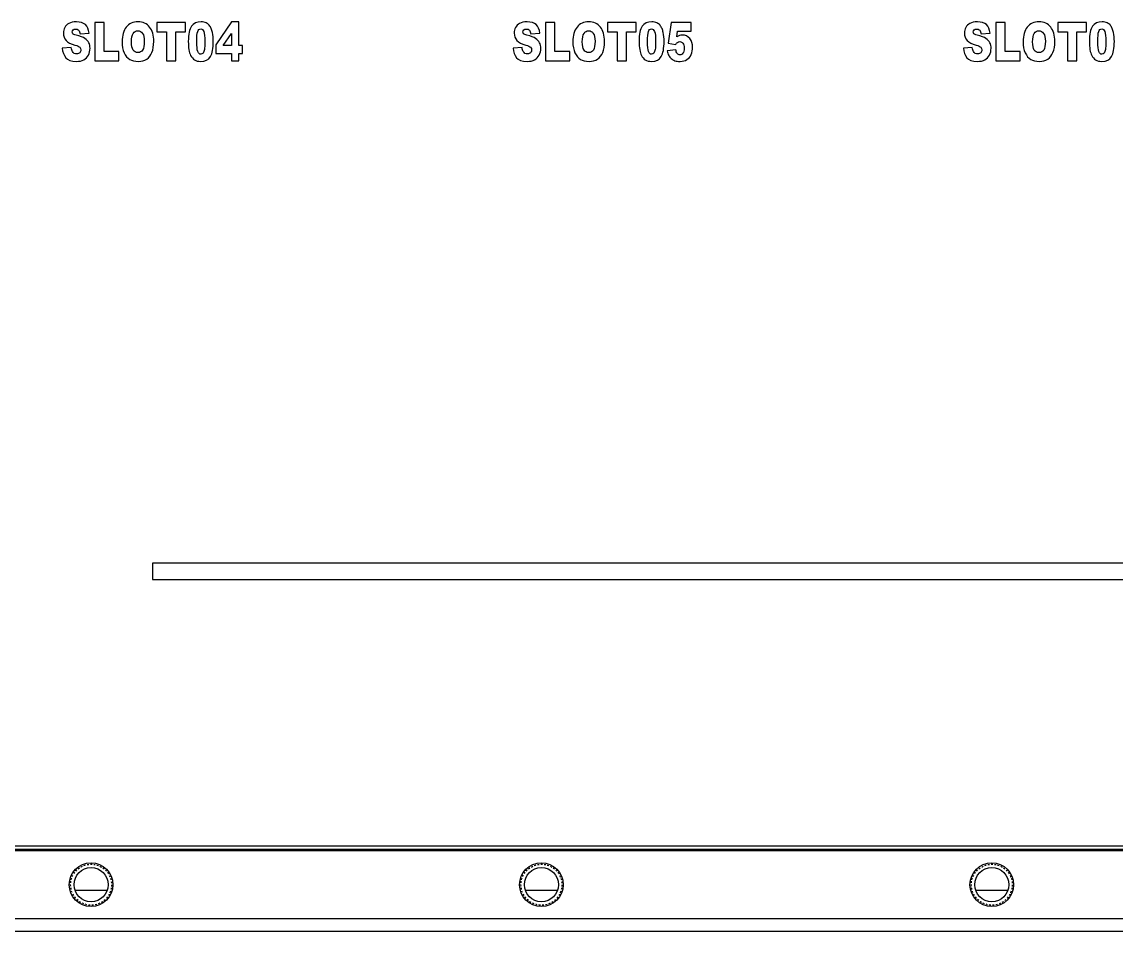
# Model space of a CAD drawing. Header units: inches. Extents: x 1 to 535, y 7 to 137.
# Drawn here: x 113.1 to 193.3, y 6.8 to 73.4 of the extents above; entities that cross this region are included whole.
import ezdxf

# ---------------------------------------------------------------- set-up
doc = ezdxf.new("R2010")
doc.units = ezdxf.units.IN
doc.header["$LTSCALE"] = 1.21
doc.header["$MEASUREMENT"] = 0
doc.linetypes.add('HIDDEN', pattern=[0.2, 0.1, -0.1])
for name, color, linetype in [('BSE72G_4_002DXF_CONTINUOUS_LINE', 7, 'CONTINUOUS'), ('BSEJ72G_4_001_DXF_HIDDEN_LINE', 7, 'CONTINUOUS'), ('BSEJ72G_4_00DXF_CONTINUOUS_LINE', 7, 'CONTINUOUS')]:
    doc.layers.add(name, color=color, linetype=linetype)

msp = doc.modelspace()

# ---------------------------------------------------------------- linework, layer by layer
at = {"layer": 'BSE72G_4_002DXF_CONTINUOUS_LINE', "color": 4, "linetype": 'Continuous'}
for p, q in [((118.476, 73.324), (118.476, 70.524)), ((119.169, 73.324), (118.476, 73.324)), ((119.169, 71.213), (119.169, 73.324)), ((123.013, 73.324), (123.013, 72.632)), ((125.117, 73.324), (123.013, 73.324)), ((125.117, 72.632), (125.117, 73.324)), ((128.486, 73.372), (127.352, 71.687)), ((129.029, 73.372), (128.486, 73.372)), ((129.029, 71.651), (129.029, 73.372)), ((151.505, 73.324), (151.505, 70.524)), ((152.197, 73.324), (151.505, 73.324)), ((152.197, 71.213), (152.197, 73.324)), ((156.041, 73.324), (156.041, 72.632)), ((158.145, 73.324), (156.041, 73.324)), ((158.145, 72.632), (158.145, 73.324)), ((160.697, 73.324), (160.5, 71.819)), ((162.174, 73.324), (160.697, 73.324)), ((162.174, 72.703), (162.174, 73.324)), ((184.499, 73.324), (184.499, 70.524)), ((185.191, 73.324), (184.499, 73.324)), ((185.191, 71.213), (185.191, 73.324)), ((189.035, 73.324), (189.035, 72.632)), ((191.139, 73.324), (189.035, 73.324)), ((191.139, 72.632), (191.139, 73.324)), ((117.402, 72.489), (118.055, 72.537)), ((123.013, 72.632), (123.719, 72.632)), ((123.719, 72.632), (123.719, 70.524)), ((124.411, 70.524), (124.411, 72.632)), ((124.411, 72.632), (125.117, 72.632)), ((127.886, 71.651), (128.486, 72.531)), ((128.486, 72.531), (128.486, 71.651)), ((150.43, 72.489), (151.083, 72.537)), ((156.041, 72.632), (156.747, 72.632)), ((156.747, 72.632), (156.747, 70.524)), ((157.439, 70.524), (157.439, 72.632)), ((157.439, 72.632), (158.145, 72.632)), ((161.12, 72.283), (161.174, 72.703)), ((161.174, 72.703), (162.174, 72.703)), ((183.424, 72.489), (184.077, 72.537)), ((189.035, 72.632), (189.741, 72.632)), ((189.741, 72.632), (189.741, 70.524)), ((190.433, 70.524), (190.433, 72.632)), ((190.433, 72.632), (191.139, 72.632)), ((116.754, 71.502), (116.096, 71.45)), ((127.352, 71.687), (127.352, 71.047)), ((128.486, 71.651), (127.886, 71.651)), ((129.31, 71.651), (129.029, 71.651)), ((129.31, 71.047), (129.31, 71.651)), ((149.783, 71.502), (149.124, 71.45)), ((160.5, 71.819), (161.03, 71.723)), ((182.776, 71.502), (182.118, 71.45)), ((120.249, 71.213), (119.169, 71.213)), ((120.249, 70.524), (120.249, 71.213)), ((127.352, 71.047), (128.486, 71.047)), ((128.486, 71.047), (128.486, 70.524)), ((129.029, 70.524), (129.029, 71.047)), ((129.029, 71.047), (129.31, 71.047)), ((153.277, 71.213), (152.197, 71.213)), ((153.277, 70.524), (153.277, 71.213)), ((161.048, 71.336), (160.419, 71.25)), ((186.271, 71.213), (185.191, 71.213)), ((186.271, 70.524), (186.271, 71.213)), ((118.476, 70.524), (120.249, 70.524)), ((123.719, 70.524), (124.411, 70.524)), ((128.486, 70.524), (129.029, 70.524)), ((151.505, 70.524), (153.277, 70.524)), ((156.747, 70.524), (157.439, 70.524)), ((184.499, 70.524), (186.271, 70.524)), ((189.741, 70.524), (190.433, 70.524)), ((122.703, 33.724), (122.703, 32.524)), ((449.403, 33.724), (122.703, 33.724)), ((122.703, 32.524), (449.9, 32.524))]:
    msp.add_line(p, q, dxfattribs=at)
at = {"layer": 'BSE72G_4_002DXF_CONTINUOUS_LINE', "color": 7, "linetype": 'Continuous'}
msp.add_line((3.203, 13.024), (530.203, 13.024), dxfattribs=at)
at = {"layer": 'BSE72G_4_002DXF_CONTINUOUS_LINE', "color": 4, "linetype": 'Continuous'}
for points in [[(116.58, 73.261), (116.446, 73.188), (116.346, 73.087), (116.279, 72.959)], [(117.132, 73.372), (116.898, 73.372), (116.715, 73.333), (116.58, 73.261)], [(117.786, 73.171), (117.636, 73.305), (117.417, 73.372), (117.132, 73.372)], [(118.055, 72.537), (118.026, 72.827), (117.935, 73.037), (117.786, 73.171)], [(120.782, 72.99), (120.577, 72.734), (120.476, 72.378), (120.476, 71.922)], [(121.633, 73.372), (121.269, 73.372), (120.985, 73.244), (120.782, 72.99)], [(122.495, 72.995), (122.293, 73.246), (122.006, 73.372), (121.633, 73.372)], [(122.797, 71.945), (122.797, 72.396), (122.697, 72.745), (122.495, 72.995)], [(125.559, 73.052), (125.406, 72.839), (125.329, 72.466), (125.329, 71.935)], [(126.26, 73.372), (125.945, 73.372), (125.711, 73.265), (125.559, 73.052)], [(126.631, 73.301), (126.533, 73.347), (126.41, 73.372), (126.26, 73.372)], [(126.868, 73.12), (126.807, 73.194), (126.727, 73.255), (126.631, 73.301)], [(127.012, 72.885), (126.976, 72.967), (126.929, 73.045), (126.868, 73.12)], [(149.608, 73.261), (149.474, 73.188), (149.375, 73.087), (149.307, 72.959)], [(150.16, 73.372), (149.926, 73.372), (149.743, 73.333), (149.608, 73.261)], [(150.814, 73.171), (150.664, 73.305), (150.446, 73.372), (150.16, 73.372)], [(151.083, 72.537), (151.054, 72.827), (150.964, 73.037), (150.814, 73.171)], [(153.81, 72.99), (153.606, 72.734), (153.505, 72.378), (153.505, 71.922)], [(154.661, 73.372), (154.298, 73.372), (154.014, 73.244), (153.81, 72.99)], [(155.523, 72.995), (155.321, 73.246), (155.034, 73.372), (154.661, 73.372)], [(155.826, 71.945), (155.826, 72.396), (155.725, 72.745), (155.523, 72.995)], [(158.587, 73.052), (158.434, 72.839), (158.358, 72.466), (158.358, 71.935)], [(159.288, 73.372), (158.973, 73.372), (158.74, 73.265), (158.587, 73.052)], [(159.659, 73.301), (159.562, 73.347), (159.438, 73.372), (159.288, 73.372)], [(159.896, 73.12), (159.835, 73.194), (159.756, 73.255), (159.659, 73.301)], [(160.04, 72.885), (160.005, 72.967), (159.957, 73.045), (159.896, 73.12)], [(182.602, 73.261), (182.468, 73.188), (182.369, 73.087), (182.301, 72.959)], [(183.154, 73.372), (182.92, 73.372), (182.737, 73.333), (182.602, 73.261)], [(183.808, 73.171), (183.658, 73.305), (183.44, 73.372), (183.154, 73.372)], [(184.077, 72.537), (184.048, 72.827), (183.958, 73.037), (183.808, 73.171)], [(186.804, 72.99), (186.599, 72.734), (186.499, 72.378), (186.499, 71.922)], [(187.655, 73.372), (187.292, 73.372), (187.007, 73.244), (186.804, 72.99)], [(188.517, 72.995), (188.315, 73.246), (188.028, 73.372), (187.655, 73.372)], [(188.82, 71.945), (188.82, 72.396), (188.719, 72.745), (188.517, 72.995)], [(191.581, 73.052), (191.428, 72.839), (191.351, 72.466), (191.351, 71.935)], [(192.282, 73.372), (191.967, 73.372), (191.733, 73.265), (191.581, 73.052)], [(192.653, 73.301), (192.555, 73.347), (192.432, 73.372), (192.282, 73.372)], [(192.89, 73.12), (192.829, 73.194), (192.75, 73.255), (192.653, 73.301)], [(193.034, 72.885), (192.999, 72.967), (192.951, 73.045), (192.89, 73.12)], [(116.279, 72.959), (116.212, 72.831), (116.18, 72.696), (116.18, 72.552)], [(116.18, 72.552), (116.18, 72.333), (116.244, 72.153), (116.375, 72.011)], [(116.82, 72.631), (116.82, 72.692), (116.84, 72.743), (116.881, 72.786)], [(116.869, 72.509), (116.837, 72.545), (116.82, 72.585), (116.82, 72.631)], [(117.102, 72.405), (116.98, 72.438), (116.903, 72.472), (116.869, 72.509)], [(116.881, 72.786), (116.921, 72.827), (116.982, 72.85), (117.063, 72.85)], [(117.063, 72.85), (117.161, 72.85), (117.237, 72.822), (117.292, 72.764)], [(117.752, 72.159), (117.621, 72.243), (117.405, 72.325), (117.102, 72.405)], [(117.292, 72.764), (117.347, 72.707), (117.384, 72.615), (117.402, 72.489)], [(121.169, 71.918), (121.169, 72.203), (121.21, 72.407), (121.295, 72.531)], [(121.295, 72.531), (121.38, 72.653), (121.491, 72.717), (121.632, 72.717)], [(121.632, 72.717), (121.777, 72.717), (121.891, 72.655), (121.977, 72.533)], [(121.977, 72.533), (122.063, 72.411), (122.105, 72.22), (122.105, 71.956)], [(125.947, 71.933), (125.947, 72.285), (125.97, 72.527), (126.015, 72.657)], [(126.015, 72.657), (126.061, 72.787), (126.135, 72.854), (126.238, 72.854)], [(126.238, 72.854), (126.339, 72.854), (126.414, 72.789), (126.465, 72.661)], [(126.465, 72.661), (126.515, 72.533), (126.541, 72.283), (126.541, 71.912)], [(127.097, 72.598), (127.076, 72.707), (127.047, 72.802), (127.012, 72.885)], [(127.16, 71.945), (127.16, 72.17), (127.138, 72.388), (127.097, 72.598)], [(149.307, 72.959), (149.24, 72.831), (149.208, 72.696), (149.208, 72.552)], [(149.208, 72.552), (149.208, 72.333), (149.272, 72.153), (149.403, 72.011)], [(149.848, 72.631), (149.848, 72.692), (149.868, 72.743), (149.909, 72.786)], [(149.898, 72.509), (149.865, 72.545), (149.848, 72.585), (149.848, 72.631)], [(150.131, 72.405), (150.009, 72.438), (149.931, 72.472), (149.898, 72.509)], [(149.909, 72.786), (149.949, 72.827), (150.01, 72.85), (150.091, 72.85)], [(150.091, 72.85), (150.189, 72.85), (150.265, 72.822), (150.32, 72.764)], [(150.78, 72.159), (150.649, 72.243), (150.434, 72.325), (150.131, 72.405)], [(150.32, 72.764), (150.375, 72.707), (150.412, 72.615), (150.43, 72.489)], [(154.197, 71.918), (154.197, 72.203), (154.238, 72.407), (154.324, 72.531)], [(154.324, 72.531), (154.408, 72.653), (154.519, 72.717), (154.66, 72.717)], [(154.66, 72.717), (154.805, 72.717), (154.92, 72.655), (155.005, 72.533)], [(155.005, 72.533), (155.091, 72.411), (155.134, 72.22), (155.134, 71.956)], [(158.975, 71.933), (158.975, 72.285), (158.998, 72.527), (159.044, 72.657)], [(159.044, 72.657), (159.089, 72.787), (159.163, 72.854), (159.267, 72.854)], [(159.267, 72.854), (159.368, 72.854), (159.442, 72.789), (159.493, 72.661)], [(159.493, 72.661), (159.543, 72.533), (159.569, 72.283), (159.569, 71.912)], [(160.125, 72.598), (160.104, 72.707), (160.075, 72.802), (160.04, 72.885)], [(160.188, 71.945), (160.188, 72.17), (160.167, 72.388), (160.125, 72.598)], [(161.325, 72.374), (161.258, 72.354), (161.189, 72.323), (161.12, 72.283)], [(161.527, 72.405), (161.459, 72.405), (161.392, 72.394), (161.325, 72.374)], [(162.071, 72.15), (161.931, 72.319), (161.75, 72.405), (161.527, 72.405)], [(182.301, 72.959), (182.234, 72.831), (182.202, 72.696), (182.202, 72.552)], [(182.202, 72.552), (182.202, 72.333), (182.266, 72.153), (182.397, 72.011)], [(182.842, 72.631), (182.842, 72.692), (182.862, 72.743), (182.903, 72.786)], [(182.892, 72.509), (182.859, 72.545), (182.842, 72.585), (182.842, 72.631)], [(183.125, 72.405), (183.003, 72.438), (182.925, 72.472), (182.892, 72.509)], [(182.903, 72.786), (182.943, 72.827), (183.004, 72.85), (183.085, 72.85)], [(183.085, 72.85), (183.183, 72.85), (183.259, 72.822), (183.314, 72.764)], [(183.774, 72.159), (183.643, 72.243), (183.427, 72.325), (183.125, 72.405)], [(183.314, 72.764), (183.369, 72.707), (183.406, 72.615), (183.424, 72.489)], [(187.191, 71.918), (187.191, 72.203), (187.232, 72.407), (187.318, 72.531)], [(187.318, 72.531), (187.402, 72.653), (187.513, 72.717), (187.654, 72.717)], [(187.654, 72.717), (187.799, 72.717), (187.914, 72.655), (187.999, 72.533)], [(187.999, 72.533), (188.085, 72.411), (188.127, 72.22), (188.127, 71.956)], [(191.969, 71.933), (191.969, 72.285), (191.992, 72.527), (192.038, 72.657)], [(192.038, 72.657), (192.083, 72.787), (192.157, 72.854), (192.261, 72.854)], [(192.261, 72.854), (192.361, 72.854), (192.436, 72.789), (192.487, 72.661)], [(192.487, 72.661), (192.537, 72.533), (192.563, 72.283), (192.563, 71.912)], [(193.119, 72.598), (193.098, 72.707), (193.069, 72.802), (193.034, 72.885)], [(193.182, 71.945), (193.182, 72.17), (193.161, 72.388), (193.119, 72.598)], [(116.096, 71.45), (116.114, 71.168), (116.198, 70.935), (116.345, 70.751)], [(116.375, 72.011), (116.504, 71.87), (116.721, 71.756), (117.025, 71.671)], [(116.841, 71.195), (116.797, 71.265), (116.768, 71.368), (116.754, 71.502)], [(117.025, 71.671), (117.21, 71.62), (117.327, 71.567), (117.379, 71.509)], [(117.379, 71.509), (117.43, 71.452), (117.456, 71.387), (117.456, 71.315)], [(118.037, 71.849), (117.978, 71.972), (117.884, 72.075), (117.752, 72.159)], [(118.009, 70.938), (118.088, 71.089), (118.128, 71.255), (118.128, 71.435)], [(118.128, 71.435), (118.128, 71.588), (118.097, 71.725), (118.037, 71.849)], [(120.476, 71.922), (120.476, 71.593), (120.527, 71.322), (120.63, 71.104)], [(121.294, 71.308), (121.21, 71.431), (121.169, 71.635), (121.169, 71.918)], [(122.105, 71.956), (122.105, 71.643), (122.064, 71.425), (121.983, 71.305)], [(122.665, 71.139), (122.753, 71.349), (122.797, 71.616), (122.797, 71.945)], [(125.329, 71.935), (125.329, 71.718), (125.343, 71.521), (125.374, 71.341)], [(126.021, 71.202), (125.971, 71.332), (125.947, 71.576), (125.947, 71.933)], [(126.541, 71.912), (126.541, 71.658), (126.529, 71.471), (126.508, 71.353)], [(126.954, 70.829), (127.091, 71.064), (127.16, 71.437), (127.16, 71.945)], [(149.124, 71.45), (149.142, 71.168), (149.226, 70.935), (149.373, 70.751)], [(149.403, 72.011), (149.532, 71.87), (149.749, 71.756), (150.053, 71.671)], [(149.869, 71.195), (149.825, 71.265), (149.796, 71.368), (149.783, 71.502)], [(150.053, 71.671), (150.238, 71.62), (150.356, 71.567), (150.407, 71.509)], [(150.407, 71.509), (150.458, 71.452), (150.484, 71.387), (150.484, 71.315)], [(151.066, 71.849), (151.007, 71.972), (150.912, 72.075), (150.78, 72.159)], [(151.037, 70.938), (151.117, 71.089), (151.156, 71.255), (151.156, 71.435)], [(151.156, 71.435), (151.156, 71.588), (151.126, 71.725), (151.066, 71.849)], [(153.505, 71.922), (153.505, 71.593), (153.555, 71.322), (153.658, 71.104)], [(154.322, 71.308), (154.238, 71.431), (154.197, 71.635), (154.197, 71.918)], [(155.134, 71.956), (155.134, 71.643), (155.092, 71.425), (155.011, 71.305)], [(155.693, 71.139), (155.781, 71.349), (155.826, 71.616), (155.826, 71.945)], [(158.358, 71.935), (158.358, 71.718), (158.371, 71.521), (158.402, 71.341)], [(159.05, 71.202), (158.999, 71.332), (158.975, 71.576), (158.975, 71.933)], [(159.569, 71.912), (159.569, 71.658), (159.557, 71.471), (159.536, 71.353)], [(159.982, 70.829), (160.119, 71.064), (160.188, 71.437), (160.188, 71.945)], [(161.03, 71.723), (161.079, 71.792), (161.125, 71.842), (161.167, 71.869)], [(161.167, 71.869), (161.223, 71.905), (161.281, 71.924), (161.342, 71.924)], [(161.342, 71.924), (161.436, 71.924), (161.511, 71.884), (161.569, 71.806)], [(161.569, 71.806), (161.626, 71.729), (161.655, 71.607), (161.655, 71.441)], [(161.655, 71.441), (161.655, 71.276), (161.626, 71.154), (161.569, 71.072)], [(162.281, 71.511), (162.281, 71.767), (162.211, 71.981), (162.071, 72.15)], [(162.173, 70.99), (162.245, 71.156), (162.281, 71.33), (162.281, 71.511)], [(182.118, 71.45), (182.136, 71.168), (182.22, 70.935), (182.367, 70.751)], [(182.397, 72.011), (182.526, 71.87), (182.743, 71.756), (183.047, 71.671)], [(182.863, 71.195), (182.819, 71.265), (182.79, 71.368), (182.776, 71.502)], [(183.047, 71.671), (183.232, 71.62), (183.349, 71.567), (183.401, 71.509)], [(183.401, 71.509), (183.452, 71.452), (183.478, 71.387), (183.478, 71.315)], [(184.06, 71.849), (184, 71.972), (183.906, 72.075), (183.774, 72.159)], [(184.031, 70.938), (184.11, 71.089), (184.15, 71.255), (184.15, 71.435)], [(184.15, 71.435), (184.15, 71.588), (184.12, 71.725), (184.06, 71.849)], [(186.499, 71.922), (186.499, 71.593), (186.549, 71.322), (186.652, 71.104)], [(187.316, 71.308), (187.232, 71.431), (187.191, 71.635), (187.191, 71.918)], [(188.127, 71.956), (188.127, 71.643), (188.086, 71.425), (188.005, 71.305)], [(188.687, 71.139), (188.775, 71.349), (188.82, 71.616), (188.82, 71.945)], [(191.351, 71.935), (191.351, 71.718), (191.365, 71.521), (191.396, 71.341)], [(192.044, 71.202), (191.993, 71.332), (191.969, 71.576), (191.969, 71.933)], [(192.563, 71.912), (192.563, 71.658), (192.551, 71.471), (192.53, 71.353)], [(192.976, 70.829), (193.113, 71.064), (193.182, 71.437), (193.182, 71.945)], [(116.345, 70.751), (116.492, 70.568), (116.754, 70.476), (117.136, 70.476)], [(117.147, 71.026), (117.014, 71.026), (116.912, 71.082), (116.841, 71.195)], [(117.136, 70.476), (117.353, 70.476), (117.532, 70.516), (117.675, 70.594)], [(117.375, 71.112), (117.321, 71.055), (117.245, 71.026), (117.147, 71.026)], [(117.456, 71.315), (117.456, 71.238), (117.428, 71.169), (117.375, 71.112)], [(117.675, 70.594), (117.818, 70.671), (117.929, 70.786), (118.009, 70.938)], [(120.63, 71.104), (120.733, 70.887), (120.868, 70.726), (121.032, 70.626)], [(121.032, 70.626), (121.198, 70.526), (121.407, 70.476), (121.661, 70.476)], [(121.638, 71.124), (121.493, 71.124), (121.378, 71.185), (121.294, 71.308)], [(121.983, 71.305), (121.901, 71.183), (121.786, 71.124), (121.638, 71.124)], [(121.661, 70.476), (121.908, 70.476), (122.116, 70.533), (122.283, 70.65)], [(122.283, 70.65), (122.449, 70.766), (122.576, 70.929), (122.665, 71.139)], [(125.374, 71.341), (125.404, 71.162), (125.445, 71.022), (125.499, 70.918)], [(125.499, 70.918), (125.574, 70.774), (125.67, 70.663), (125.786, 70.589)], [(125.786, 70.589), (125.902, 70.514), (126.054, 70.476), (126.243, 70.476)], [(126.241, 71.007), (126.145, 71.007), (126.072, 71.072), (126.021, 71.202)], [(126.405, 71.089), (126.359, 71.034), (126.304, 71.007), (126.241, 71.007)], [(126.243, 70.476), (126.579, 70.476), (126.816, 70.593), (126.954, 70.829)], [(126.508, 71.353), (126.486, 71.232), (126.451, 71.145), (126.405, 71.089)], [(149.373, 70.751), (149.52, 70.568), (149.783, 70.476), (150.165, 70.476)], [(150.175, 71.026), (150.042, 71.026), (149.94, 71.082), (149.869, 71.195)], [(150.165, 70.476), (150.382, 70.476), (150.56, 70.516), (150.704, 70.594)], [(150.403, 71.112), (150.349, 71.055), (150.273, 71.026), (150.175, 71.026)], [(150.484, 71.315), (150.484, 71.238), (150.456, 71.169), (150.403, 71.112)], [(150.704, 70.594), (150.846, 70.671), (150.958, 70.786), (151.037, 70.938)], [(153.658, 71.104), (153.761, 70.887), (153.896, 70.726), (154.061, 70.626)], [(154.061, 70.626), (154.226, 70.526), (154.435, 70.476), (154.689, 70.476)], [(154.666, 71.124), (154.521, 71.124), (154.406, 71.185), (154.322, 71.308)], [(155.011, 71.305), (154.929, 71.183), (154.814, 71.124), (154.666, 71.124)], [(154.689, 70.476), (154.936, 70.476), (155.144, 70.533), (155.311, 70.65)], [(155.311, 70.65), (155.477, 70.766), (155.604, 70.929), (155.693, 71.139)], [(158.402, 71.341), (158.432, 71.162), (158.474, 71.022), (158.527, 70.918)], [(158.527, 70.918), (158.602, 70.774), (158.698, 70.663), (158.814, 70.589)], [(158.814, 70.589), (158.931, 70.514), (159.082, 70.476), (159.271, 70.476)], [(159.27, 71.007), (159.173, 71.007), (159.1, 71.072), (159.05, 71.202)], [(159.433, 71.089), (159.387, 71.034), (159.332, 71.007), (159.27, 71.007)], [(159.271, 70.476), (159.607, 70.476), (159.844, 70.593), (159.982, 70.829)], [(159.536, 71.353), (159.514, 71.232), (159.479, 71.145), (159.433, 71.089)], [(160.419, 71.25), (160.449, 71.118), (160.488, 71.009), (160.533, 70.921)], [(160.533, 70.921), (160.579, 70.833), (160.639, 70.753), (160.712, 70.684)], [(160.712, 70.684), (160.786, 70.616), (160.876, 70.562), (160.981, 70.529)], [(161.155, 71.047), (161.099, 71.112), (161.064, 71.21), (161.048, 71.336)], [(161.355, 70.95), (161.278, 70.95), (161.21, 70.982), (161.155, 71.047)], [(161.569, 71.072), (161.513, 70.99), (161.441, 70.95), (161.355, 70.95)], [(161.362, 70.476), (161.566, 70.476), (161.736, 70.52), (161.867, 70.608)], [(161.867, 70.608), (161.999, 70.696), (162.101, 70.822), (162.173, 70.99)], [(182.367, 70.751), (182.514, 70.568), (182.776, 70.476), (183.158, 70.476)], [(183.169, 71.026), (183.036, 71.026), (182.934, 71.082), (182.863, 71.195)], [(183.158, 70.476), (183.375, 70.476), (183.554, 70.516), (183.697, 70.594)], [(183.397, 71.112), (183.343, 71.055), (183.267, 71.026), (183.169, 71.026)], [(183.478, 71.315), (183.478, 71.238), (183.45, 71.169), (183.397, 71.112)], [(183.697, 70.594), (183.84, 70.671), (183.952, 70.786), (184.031, 70.938)], [(186.652, 71.104), (186.755, 70.887), (186.89, 70.726), (187.055, 70.626)], [(187.055, 70.626), (187.22, 70.526), (187.429, 70.476), (187.683, 70.476)], [(187.66, 71.124), (187.515, 71.124), (187.4, 71.185), (187.316, 71.308)], [(188.005, 71.305), (187.923, 71.183), (187.808, 71.124), (187.66, 71.124)], [(187.683, 70.476), (187.93, 70.476), (188.138, 70.533), (188.305, 70.65)], [(188.305, 70.65), (188.471, 70.766), (188.598, 70.929), (188.687, 71.139)], [(191.396, 71.341), (191.426, 71.162), (191.468, 71.022), (191.521, 70.918)], [(191.521, 70.918), (191.596, 70.774), (191.692, 70.663), (191.808, 70.589)], [(191.808, 70.589), (191.924, 70.514), (192.076, 70.476), (192.265, 70.476)], [(192.264, 71.007), (192.167, 71.007), (192.094, 71.072), (192.044, 71.202)], [(192.427, 71.089), (192.381, 71.034), (192.326, 71.007), (192.264, 71.007)], [(192.265, 70.476), (192.601, 70.476), (192.838, 70.593), (192.976, 70.829)], [(192.53, 71.353), (192.508, 71.232), (192.473, 71.145), (192.427, 71.089)], [(160.981, 70.529), (161.087, 70.495), (161.213, 70.476), (161.362, 70.476)]]:
    msp.add_open_spline(points, degree=3, dxfattribs=at)
at = {"layer": 'BSEJ72G_4_001_DXF_HIDDEN_LINE', "color": 8, "linetype": 'HIDDEN'}
for centre in [(118.203, 10.174), (151.203, 10.174), (184.203, 10.174)]:
    msp.add_circle(centre, 1.5, dxfattribs=at)
at = {"layer": 'BSEJ72G_4_00DXF_CONTINUOUS_LINE', "color": 7, "linetype": 'Continuous'}
for p, q in [((3.203, 12.774), (530.203, 12.774)), ((3.403, 12.674), (530.003, 12.674)), ((117.022, 9.774), (119.383, 9.774)), ((150.022, 9.774), (152.383, 9.774)), ((183.022, 9.774), (185.383, 9.774)), ((530.003, 7.674), (3.403, 7.674)), ((3.203, 6.774), (530.203, 6.774))]:
    msp.add_line(p, q, dxfattribs=at)
for centre, radius in [((118.203, 10.174), 1.6), ((118.203, 10.174), 1.25), ((151.203, 10.174), 1.6), ((151.203, 10.174), 1.25), ((184.203, 10.174), 1.6), ((184.203, 10.174), 1.25)]:
    msp.add_circle(centre, radius, dxfattribs=at)
for centre, start, end in [((117.196, 11.394), 263.59892, 269.99784), ((119.21, 11.394), 270.00216, 276.40108), ((150.196, 11.394), 263.59892, 269.99784), ((152.21, 11.394), 270.00216, 276.40108), ((183.196, 11.394), 263.59892, 269.99784), ((185.21, 11.394), 270.00216, 276.40108)]:
    msp.add_arc(centre, 1.62, start, end, dxfattribs=at)

doc.saveas('drawing.dxf')
